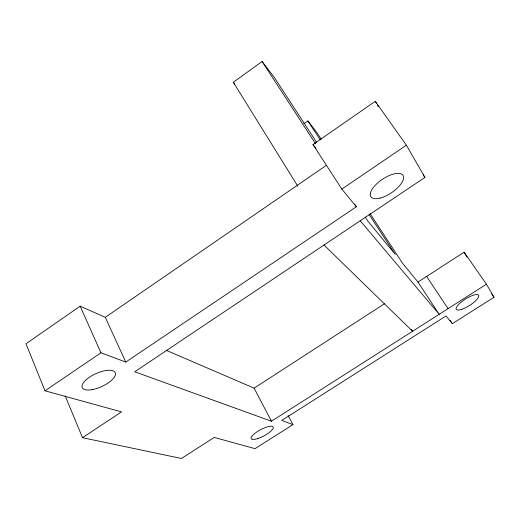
<?xml version="1.0" encoding="UTF-8"?>
<svg xmlns="http://www.w3.org/2000/svg" width="520" height="520" viewBox="0 0 520 520"><rect width="100%" height="100%" fill="white"/><g stroke="black" fill="none" stroke-linecap="round" stroke-linejoin="round"><path stroke-width="0.78" d="M297.772 186.141L233.317 82.27L262.093 61.516L274.092 77.09L316.537 142.279M303.947 123.695L307.886 120.933L317.207 133.035L321.197 139.12M354.601 204.067L356.375 206.791L125.775 362.076L105.287 317.311L80.171 306.176L26 343.779L45.006 390.8L121.511 411.879L82.517 437.697L65.169 395.837M356.375 206.791L341.829 189.078L312.988 144.56L375.265 101.328L406.387 145.21L424.95 177.431L134.726 371.787L271.433 421.219L486.454 284.187L464.113 252.187L417.976 282.061L402.779 263.575L369.967 213.525M105.287 317.311L326.489 165.263M45.006 390.8L100.945 352.788L125.775 362.076M341.829 189.078L406.387 145.21M166.088 350.259L254.111 388.154L384.521 303.719M288.074 415.48L292.968 424.619L255.021 448.656L214.221 437.418L181.409 458.484L82.517 437.697M292.968 424.619L281.775 420.433L446.037 315.965L452.361 323.661L494 297.291L486.454 284.187M324.012 245.024L412.568 331.272L411.281 329.251M233.317 82.27L234.858 84.052M360.224 220.772L439.179 314.314L417.976 282.061M312.988 144.56L315.991 148.298M423.091 174.805L424.95 177.431M491.719 294.021L494 297.291M426.647 276.445L448.065 308.653M450.132 320.3L452.361 323.661M307.886 120.933L320.307 139.912M369.109 214.474L395.285 254.462L367.822 221.058L365.17 216.983M262.093 61.516L315.543 143.774M375.265 101.328L376.487 103.415M377.306 104.799L378.534 106.886M464.113 252.187L466.934 256.978M254.111 388.154L271.433 421.219M80.171 306.176L100.945 352.788M380.166 198.094A19.312 8.125 -33.8 0 0 403.513 176.586A19.312 8.125 -33.8 0 0 377.124 183.436A19.312 8.125 -33.8 0 0 380.166 198.094M92.105 389.649A18.142 7.085 -24.4 0 0 115.382 373.016A18.142 7.085 -24.4 0 0 88.692 377.748A18.142 7.085 -24.4 0 0 92.105 389.649M461.857 309.296A13.247 3.816 -32.3 0 0 478.81 295.874A13.247 3.816 -32.3 0 0 461.604 301.756A13.247 3.816 -32.3 0 0 461.857 309.296M258.05 438.484A12.48 3.523 -28 0 0 273.228 426.985A12.48 3.523 -28 0 0 255.314 433.03A12.48 3.523 -28 0 0 258.05 438.484"/></g></svg>
